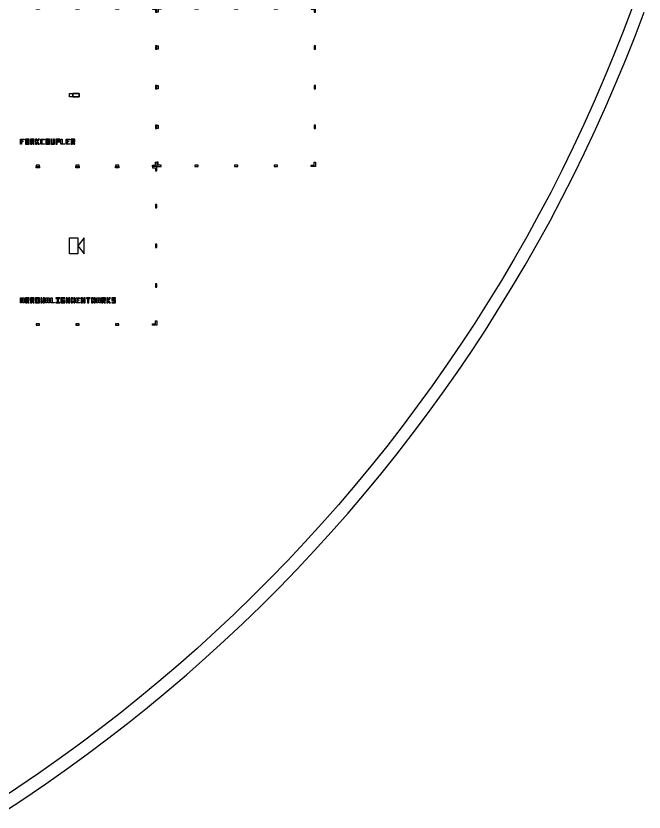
# Model space of a CAD drawing. Extents: x -25499 to 25499, y -25499 to 24195.
# Drawn here: x 14030 to 23927, y -21420 to -8877 of the extents above; entities that cross this region are included whole.
import ezdxf

# ---------------------------------------------------------------- set-up
doc = ezdxf.new("R2010")
doc.units = 0

# ---------------------------------------------------------------- blocks, each defined once
blk = doc.blocks.new('CHIP35')
for points in [[(-250, 2250), (-180, 2250), (-180, 2230), (-230, 2230), (-230, 2180), (-250, 2180), (-250, 2250)], [(350, 2250), (400, 2250), (400, 2230), (350, 2230), (350, 2250)], [(975, 2250), (1025, 2250), (1025, 2230), (975, 2230), (975, 2250)], [(1600, 2250), (1650, 2250), (1650, 2230), (1600, 2230), (1600, 2250)], [(2250, 2250), (2180, 2250), (2180, 2230), (2230, 2230), (2230, 2180), (2250, 2180), (2250, 2250)], [(-250, 1600), (-250, 1650), (-230, 1650), (-230, 1600), (-250, 1600)], [(2250, 1600), (2250, 1650), (2230, 1650), (2230, 1600), (2250, 1600)], [(-250, 975), (-250, 1025), (-230, 1025), (-230, 975), (-250, 975)], [(875, 875), (875, 1125), (1005, 1125), (1005, 875), (875, 875)], [(1005, 1000), (1105, 875), (1105, 1125), (1005, 1000)], [(2250, 975), (2250, 1025), (2230, 1025), (2230, 975), (2250, 975)], [(-250, 350), (-250, 400), (-230, 400), (-230, 350), (-250, 350)], [(2250, 350), (2250, 400), (2230, 400), (2230, 350), (2250, 350)], [(100, 100), (100, 180), (160, 180), (160, 100), (140, 100), (140, 170), (120, 170), (120, 100), (100, 100)], [(120, 140), (120, 150), (140, 150), (140, 140), (120, 140)], [(180, 100), (200, 100), (200, 180), (180, 180), (180, 100)], [(200, 140), (220, 100), (240, 100), (220, 140), (240, 140), (240, 180), (200, 180), (200, 170), (220, 170), (220, 150), (200, 150), (200, 140)], [(260, 100), (280, 100), (280, 180), (260, 180), (260, 100)], [(280, 140), (300, 100), (320, 100), (300, 140), (320, 140), (320, 180), (280, 180), (280, 170), (300, 170), (300, 150), (280, 150), (280, 140)], [(340, 100), (360, 100), (360, 180), (340, 180), (340, 100)], [(360, 100), (400, 100), (400, 180), (360, 180), (360, 170), (380, 170), (380, 110), (360, 110), (360, 100)], [(420, 100), (440, 100), (450, 115), (460, 100), (480, 100), (480, 180), (460, 180), (460, 120), (450, 135), (440, 120), (440, 180), (420, 180), (420, 100), (420, 100)], [(500, 100), (500, 180), (560, 180), (560, 100), (540, 100), (540, 170), (520, 170), (520, 100), (500, 100)], [(520, 140), (520, 150), (540, 150), (540, 140), (520, 140)], [(580, 100), (580, 180), (600, 180), (600, 110), (640, 110), (640, 100), (580, 100), (580, 100)], [(660, 100), (720, 100), (720, 110), (700, 110), (700, 170), (720, 170), (720, 180), (660, 180), (660, 170), (680, 170), (680, 110), (660, 110), (660, 100), (660, 100)], [(740, 100), (800, 100), (800, 140), (770, 140), (770, 130), (780, 130), (780, 110), (760, 110), (760, 170), (800, 170), (800, 180), (740, 180), (740, 100), (740, 100)], [(820, 100), (840, 100), (840, 150), (860, 100), (880, 100), (880, 180), (860, 180), (860, 120), (840, 180), (820, 180), (820, 100), (820, 100)], [(900, 100), (920, 100), (920, 140), (930, 110), (940, 140), (940, 100), (960, 100), (960, 180), (940, 180), (930, 150), (920, 180), (900, 180), (900, 100), (900, 100)], [(980, 100), (980, 180), (1040, 180), (1040, 170), (1000, 170), (1000, 150), (1020, 150), (1020, 140), (1000, 140), (1000, 110), (1040, 110), (1040, 100), (980, 100), (980, 100)], [(1060, 100), (1080, 100), (1080, 150), (1100, 100), (1120, 100), (1120, 180), (1100, 180), (1100, 120), (1080, 180), (1060, 180), (1060, 100), (1060, 100)], [(1160, 100), (1180, 100), (1180, 170), (1200, 170), (1200, 180), (1140, 180), (1140, 170), (1160, 170), (1160, 100), (1160, 100)], [(1220, 100), (1240, 100), (1240, 140), (1250, 110), (1260, 140), (1260, 100), (1280, 100), (1280, 180), (1260, 180), (1250, 150), (1240, 180), (1220, 180), (1220, 100), (1220, 100)], [(1300, 100), (1300, 180), (1360, 180), (1360, 100), (1340, 100), (1340, 170), (1320, 170), (1320, 100), (1300, 100)], [(1320, 140), (1320, 150), (1340, 150), (1340, 140), (1320, 140)], [(1380, 100), (1400, 100), (1400, 180), (1380, 180), (1380, 100)], [(1400, 140), (1420, 100), (1440, 100), (1420, 140), (1440, 140), (1440, 180), (1400, 180), (1400, 170), (1420, 170), (1420, 150), (1400, 150), (1400, 140)], [(1460, 100), (1480, 100), (1480, 130), (1500, 100), (1520, 100), (1490, 140), (1520, 180), (1500, 180), (1480, 150), (1480, 180), (1460, 180), (1460, 100), (1460, 100)], [(1540, 100), (1600, 100), (1600, 150), (1560, 150), (1560, 170), (1600, 170), (1600, 180), (1540, 180), (1540, 140), (1580, 140), (1580, 110), (1540, 110), (1540, 100), (1540, 100)], [(-250, -250), (-180, -250), (-180, -230), (-230, -230), (-230, -180), (-250, -180), (-250, -250)], [(350, -250), (400, -250), (400, -230), (350, -230), (350, -250)], [(975, -250), (1025, -250), (1025, -230), (975, -230), (975, -250)], [(1600, -250), (1650, -250), (1650, -230), (1600, -230), (1600, -250)], [(2250, -250), (2180, -250), (2180, -230), (2230, -230), (2230, -180), (2250, -180), (2250, -250)]]:
    blk.add_lwpolyline(points)
blk = doc.blocks.new('CHIP49')
for points in [[(-250, 2250), (-180, 2250), (-180, 2230), (-230, 2230), (-230, 2180), (-250, 2180), (-250, 2250)], [(350, 2250), (400, 2250), (400, 2230), (350, 2230), (350, 2250)], [(975, 2250), (1025, 2250), (1025, 2230), (975, 2230), (975, 2250)], [(1600, 2250), (1650, 2250), (1650, 2230), (1600, 2230), (1600, 2250)], [(2250, 2250), (2180, 2250), (2180, 2230), (2230, 2230), (2230, 2180), (2250, 2180), (2250, 2250)], [(-250, 1600), (-250, 1650), (-230, 1650), (-230, 1600), (-250, 1600)], [(2250, 1600), (2250, 1650), (2230, 1650), (2230, 1600), (2250, 1600)], [(-250, 975), (-250, 1025), (-230, 1025), (-230, 975), (-250, 975)], [(2250, 975), (2250, 1025), (2230, 1025), (2230, 975), (2250, 975)], [(875, 900), (925, 900), (925, 850), (875, 850), (875, 900)], [(925, 900), (1025, 900), (1025, 850), (925, 850), (925, 900)], [(925, 850), (1025, 850), (1025, 900), (925, 900), (925, 850)], [(-250, 350), (-250, 400), (-230, 400), (-230, 350), (-250, 350)], [(2250, 350), (2250, 400), (2230, 400), (2230, 350), (2250, 350)], [(100, 100), (100, 180), (160, 180), (160, 170), (120, 170), (120, 150), (140, 150), (140, 140), (120, 140), (120, 100), (100, 100), (100, 100)], [(180, 100), (200, 100), (200, 180), (180, 180), (180, 100)], [(200, 100), (240, 100), (240, 180), (200, 180), (200, 170), (220, 170), (220, 110), (200, 110), (200, 100)], [(260, 100), (280, 100), (280, 180), (260, 180), (260, 100)], [(280, 140), (300, 100), (320, 100), (300, 140), (320, 140), (320, 180), (280, 180), (280, 170), (300, 170), (300, 150), (280, 150), (280, 140)], [(340, 100), (360, 100), (360, 130), (380, 100), (400, 100), (370, 140), (400, 180), (380, 180), (360, 150), (360, 180), (340, 180), (340, 100), (340, 100)], [(420, 100), (420, 180), (480, 180), (480, 170), (440, 170), (440, 110), (480, 110), (480, 100), (420, 100), (420, 100)], [(500, 100), (520, 100), (520, 180), (500, 180), (500, 100)], [(520, 100), (560, 100), (560, 180), (520, 180), (520, 170), (540, 170), (540, 110), (520, 110), (520, 100)], [(580, 100), (640, 100), (640, 180), (620, 180), (620, 110), (600, 110), (600, 180), (580, 180), (580, 100), (580, 100)], [(660, 100), (680, 100), (680, 180), (660, 180), (660, 100)], [(680, 140), (720, 140), (720, 180), (680, 180), (680, 170), (700, 170), (700, 150), (680, 150), (680, 140)], [(740, 100), (740, 180), (760, 180), (760, 110), (800, 110), (800, 100), (740, 100), (740, 100)], [(820, 100), (820, 180), (880, 180), (880, 170), (840, 170), (840, 150), (860, 150), (860, 140), (840, 140), (840, 110), (880, 110), (880, 100), (820, 100), (820, 100)], [(900, 100), (920, 100), (920, 180), (900, 180), (900, 100)], [(920, 140), (940, 100), (960, 100), (940, 140), (960, 140), (960, 180), (920, 180), (920, 170), (940, 170), (940, 150), (920, 150), (920, 140)], [(-250, -250), (-180, -250), (-180, -230), (-230, -230), (-230, -180), (-250, -180), (-250, -250)], [(350, -250), (400, -250), (400, -230), (350, -230), (350, -250)], [(975, -250), (1025, -250), (1025, -230), (975, -230), (975, -250)], [(1600, -250), (1650, -250), (1650, -230), (1600, -230), (1600, -250)], [(2250, -250), (2180, -250), (2180, -230), (2230, -230), (2230, -180), (2250, -180), (2250, -250)]]:
    blk.add_lwpolyline(points)
blk = doc.blocks.new('CHIP50')
for points in [[(-250, 2250), (-180, 2250), (-180, 2230), (-230, 2230), (-230, 2180), (-250, 2180), (-250, 2250)], [(350, 2250), (400, 2250), (400, 2230), (350, 2230), (350, 2250)], [(975, 2250), (1025, 2250), (1025, 2230), (975, 2230), (975, 2250)], [(1600, 2250), (1650, 2250), (1650, 2230), (1600, 2230), (1600, 2250)], [(2250, 2250), (2180, 2250), (2180, 2230), (2230, 2230), (2230, 2180), (2250, 2180), (2250, 2250)], [(-250, 1600), (-250, 1650), (-230, 1650), (-230, 1600), (-250, 1600)], [(2250, 1600), (2250, 1650), (2230, 1650), (2230, 1600), (2250, 1600)], [(-250, 975), (-250, 1025), (-230, 1025), (-230, 975), (-250, 975)], [(2250, 975), (2250, 1025), (2230, 1025), (2230, 975), (2250, 975)], [(-250, 350), (-250, 400), (-230, 400), (-230, 350), (-250, 350)], [(2250, 350), (2250, 400), (2230, 400), (2230, 350), (2250, 350)], [(-250, -250), (-180, -250), (-180, -230), (-230, -230), (-230, -180), (-250, -180), (-250, -250)], [(350, -250), (400, -250), (400, -230), (350, -230), (350, -250)], [(975, -250), (1025, -250), (1025, -230), (975, -230), (975, -250)], [(1600, -250), (1650, -250), (1650, -230), (1600, -230), (1600, -250)], [(2250, -250), (2180, -250), (2180, -230), (2230, -230), (2230, -180), (2250, -180), (2250, -250)]]:
    blk.add_lwpolyline(points)

msp = doc.modelspace()

# ---------------------------------------------------------------- linework, layer by layer
for points in [[(23739, -8750), (23598, -9122), (23452, -9491), (23300, -9858), (23142, -10223), (22979, -10586), (22810, -10945), (22635, -11302), (22455, -11657), (22269, -12008), (22077, -12356), (21881, -12702), (21678, -13044), (21471, -13383), (21258, -13719), (21040, -14051), (20816, -14380), (20588, -14705), (20354, -15027), (20116, -15345), (19872, -15659), (19624, -15969), (19370, -16275), (19112, -16578), (18849, -16876), (18582, -17170), (18310, -17460), (18033, -17745), (17752, -18026), (17467, -18303), (17177, -18575), (16883, -18843), (16585, -19106), (16283, -19364), (15977, -19617), (15666, -19866), (15352, -20110), (15034, -20348), (14713, -20582), (14388, -20811), (14059, -21034), (13727, -21252)], [(13835, -21420), (14170, -21200), (14501, -20975), (14829, -20745), (15153, -20509), (15474, -20269), (15790, -20023), (16103, -19772), (16411, -19517), (16716, -19257), (17017, -18992), (17313, -18722), (17605, -18448), (17893, -18169), (18176, -17886), (18455, -17598), (18729, -17306), (18998, -17009), (19263, -16709), (19523, -16404), (19779, -16095), (20029, -15782), (20275, -15466), (20515, -15145), (20750, -14821), (20981, -14493), (21206, -14162), (21426, -13827), (21640, -13489), (21850, -13147), (22053, -12802), (22252, -12454), (22445, -12103), (22632, -11749), (22814, -11392), (22990, -11032), (23161, -10669), (23325, -10304), (23484, -9936), (23638, -9566), (23785, -9194), (23927, -8819)]]:
    msp.add_lwpolyline(points)

# ---------------------------------------------------------------- block references
for name, p in [('CHIP49', (14000, -11000)), ('CHIP50', (16500, -11000)), ('CHIP35', (14000, -13500))]:
    msp.add_blockref(name, p)

doc.saveas('drawing.dxf')
